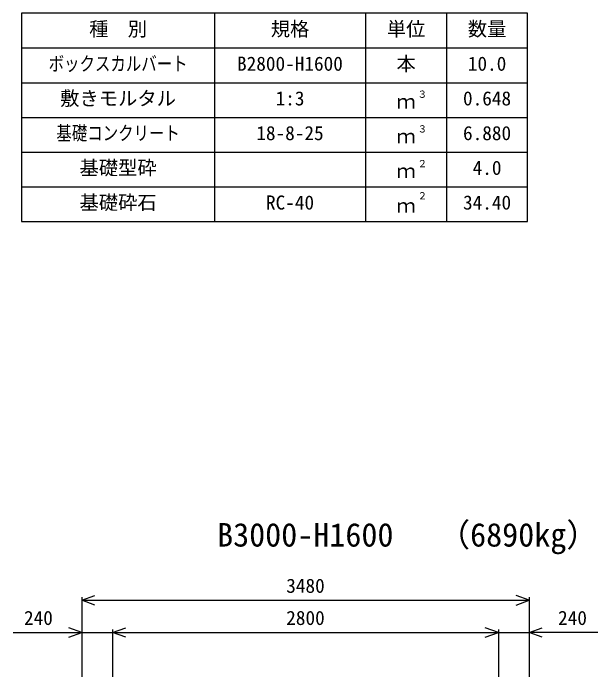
# Model space of a CAD drawing. Units: millimetres, scale not verified. Extents: x -100800 to 100800, y -35640 to 35640.
# Drawn here: x 11186 to 15732, y -8742 to -3581 of the extents above; entities that cross this region are included whole.
import ezdxf
from ezdxf.enums import TextEntityAlignment as Align

# ---------------------------------------------------------------- set-up
doc = ezdxf.new("R2010")
doc.units = ezdxf.units.MM
doc.header["$LTSCALE"] = 120
for name, color, linetype, lineweight in [('0-0_DIM', 7, 'Continuous', 25), ('0-3_HYO', 3, 'Continuous', 25), ('0-4_HYO2', 4, 'Continuous', 25), ('0-7_TXT', 7, 'Continuous', 25)]:
    doc.layers.add(name, color=color, linetype=linetype, lineweight=lineweight)
doc.styles.add('ＭＳ ゴシック', font='')
doc.styles.get('ＭＳ ゴシック').set_extended_font_data('MS Gothic')

msp = doc.modelspace()

# ---------------------------------------------------------------- linework, layer by layer
at = {"layer": '0-0_DIM'}
for p, q in [((11719.1, -8123.4), (11719.1, -8742)), ((11719.1, -8147.4), (15199.1, -8147.4)), ((15199.1, -8123.4), (15199.1, -8742)), ((11186.4, -8397.4), (11719.1, -8397.4)), ((11959.1, -8373.4), (11959.1, -8742)), ((14959.1, -8373.4), (14959.1, -8742)), ((15731.8, -8397.4), (15199.1, -8397.4))]:
    msp.add_line(p, q, dxfattribs=at)
for points in [[(11820.6, -8184.3), (11719.1, -8147.4), (11820.6, -8110.4)], [(15097.6, -8184.3), (15199.1, -8147.4), (15097.6, -8110.4)], [(11617.6, -8434.3), (11719.1, -8397.4), (11617.6, -8360.4)], [(11719.1, -8397.4), (11959.1, -8397.4), (14959.1, -8397.4), (15199.1, -8397.4)], [(12060.6, -8434.3), (11959.1, -8397.4), (12060.6, -8360.4)], [(14857.6, -8434.3), (14959.1, -8397.4), (14857.6, -8360.4)], [(15300.6, -8434.3), (15199.1, -8397.4), (15300.6, -8360.4)]]:
    msp.add_lwpolyline(points, dxfattribs=at)
at = {"layer": '0-3_HYO'}
for p, q in [((12751.6, -3581.4), (12751.6, -5201.4)), ((13926.6, -3581.4), (13926.6, -5201.4)), ((14556.6, -3581.4), (14556.6, -5201.4)), ((11251.6, -3851.4), (15186.6, -3851.4))]:
    msp.add_line(p, q, dxfattribs=at)
msp.add_lwpolyline([(11251.6, -5201.4), (15186.6, -5201.4), (15186.6, -3581.4), (11251.6, -3581.4)], close=True, dxfattribs=at)
at = {"layer": '0-4_HYO2'}
for p, q in [((11251.6, -4121.4), (15186.6, -4121.4)), ((11251.6, -4391.4), (15186.6, -4391.4)), ((11251.6, -4661.4), (15186.6, -4661.4)), ((11251.6, -4931.4), (15186.6, -4931.4))]:
    msp.add_line(p, q, dxfattribs=at)

# ---------------------------------------------------------------- texts
at = {"layer": '0-0_DIM', "style": 'ＭＳ ゴシック'}
for s, p in [('3480', (13309.1, -8122.4)), ('240', (11269.8, -8372.4)), ('2800', (13309.1, -8372.4)), ('240', (15423.4, -8372.4))]:
    msp.add_text(s, height=110, dxfattribs=at).set_placement(p, align=Align.BOTTOM_LEFT)
at = {"layer": '0-7_TXT', "style": 'ＭＳ ゴシック'}
for s, height, p in [('種\u3000別', 110, (11776.6, -3791.4)), ('規格', 110, (13189.1, -3791.4)), ('単位', 110, (14091.6, -3791.4)), ('数量', 110, (14721.6, -3791.4)), ('B2800-H1600', 110, (12926.6, -4061.4)), ('本', 110, (14166.6, -4061.4)), ('10.0', 110, (14721.6, -4061.4)), ('敷きモルタル', 110, (11551.6, -4331.4)), ('1:3', 110, (13226.6, -4331.4)), ('３', 55, (14330.5, -4255.5)), ('0.648', 110, (14684.1, -4331.4)), ('ｍ', 110, (14166.6, -4356.4)), ('18-8-25', 110, (13076.6, -4601.4)), ('３', 55, (14330.5, -4525.5)), ('6.880', 110, (14684.1, -4601.4)), ('ｍ', 110, (14166.6, -4626.4)), ('基礎型砕', 110, (11701.6, -4871.4)), ('２', 55, (14330.5, -4795.5)), ('4.0', 110, (14759.1, -4871.4)), ('ｍ', 110, (14166.6, -4896.4)), ('基礎砕石', 110, (11701.6, -5141.4)), ('RC-40', 110, (13151.6, -5141.4)), ('２', 55, (14330.5, -5045.5)), ('34.40', 110, (14684.1, -5141.4)), ('ｍ', 110, (14166.6, -5166.4)), ('（6890kg）', 183.3, (14489.3, -7784.7)), ('B3000-H1600', 183.3, (12771.6, -7784.7))]:
    msp.add_text(s, height=height, dxfattribs=at).set_placement(p, align=Align.BOTTOM_LEFT)
at = {"layer": '0-7_TXT', "style": 'ＭＳ ゴシック', "width": 0.8}
for s, p in [('ボックスカルバート', (11461.6, -4061.4)), ('基礎コンクリート', (11521.6, -4601.4))]:
    msp.add_text(s, height=110, dxfattribs=at).set_placement(p, align=Align.BOTTOM_LEFT)

doc.saveas('drawing.dxf')
